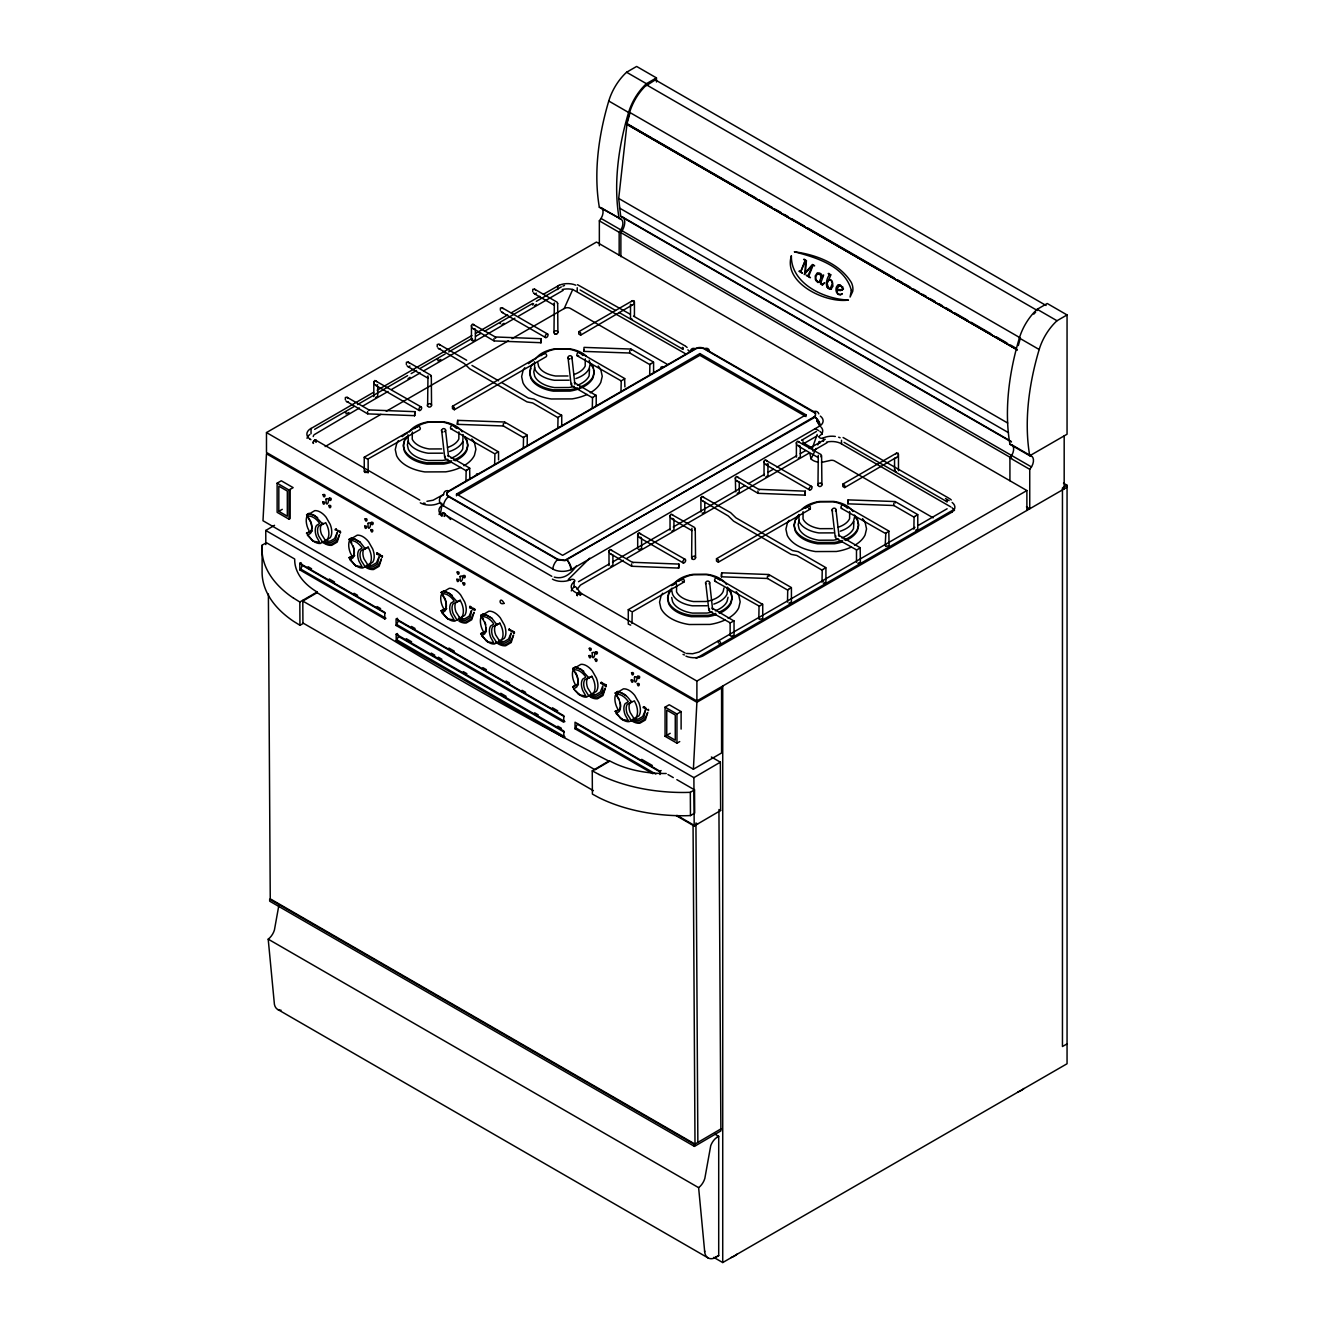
<?xml version="1.0" encoding="UTF-8"?>
<svg xmlns="http://www.w3.org/2000/svg" width="1329" height="1329" viewBox="0 0 1329 1329"><rect width="100%" height="100%" fill="white"/><g stroke="black" fill="none" stroke-linecap="round" stroke-linejoin="round"><path stroke-width="1.5" d="M704.586 1250.822L704.819 1252.815A16.878 9.735 -60 0 0 713.191 1258.463L718.707 1255.589L718.707 1136.312L715.118 1134.235M335.174 530.038C335.838 528.543 334.36 529.822 336.37 529.208M337.566 531.151L336.171 529.025M338.197 531.284L338.015 530.304M340.374 531.45L340.39 532.613L339.526 531.019M340.374 532.929L340.523 531.965M378.2 554.093L377.386 553.362M379.247 555.406L378.848 554.808M379.197 554.343L378.798 553.645M380.459 556.103L380.044 554.359L380.194 555.588M382.154 557.05L382.436 555.854L381.489 556.02M382.27 557.117L382.387 555.971M469.984 606.24L469.685 607.702L470.001 606.838M471.513 608.25L470.15 606.705M471.579 607.203L471.463 608.283M474.985 609.646L474.104 609.479M474.902 610.277L474.885 609.114M509.439 629.016L509.19 630.461L509.157 628.85M509.456 629.614L510.319 630.328M510.868 629.896L510.951 631.375M512.329 630.727L512.263 631.84M513.359 631.275L514.356 633.053M514.306 633.484L514.456 632.222M601.256 682.608L600.941 683.488L601.19 682.342M604.147 684.202L604.064 684.834M606.389 686.644L605.476 685.05M618.068 691.927L617.852 693.273L617.952 691.744L615.177 693.057L619.364 699.652M643.518 706.629L643.352 707.925L643.651 706.679M644.449 707.128L645.479 709.121M645.196 708.905L645.196 707.443M646.691 709.819L646.077 708.191M647.838 709.503L648.402 710.434M648.535 710.517L648.519 709.354M693.389 769.225L696.894 702.26L721.581 688.023L721.581 752.962L693.389 769.225L262.992 520.735L266.481 453.77L696.894 702.26M495.601 338.314L495.352 337.001L472.493 324.11L471.446 325.539L471.446 339.958M504.937 423.353L504.688 422.041L527.231 435.048L527.231 445.365M631.292 350.407L631.042 349.095L653.586 362.103L653.586 372.402M895.43 502.894L895.181 501.581L917.774 514.622L917.774 529.058L915.747 530.221M261.946 548.013L262.178 545.156L266.398 542.681L294.706 559.027A79.956 46.482 -0.3 0 0 317.099 592.003L317.149 592.651A3718.343 2161.702 -0.3 0 0 609.363 761.367L595.027 769.773L302.796 601.057L317.149 592.651M804.776 274.355L805.656 261.148M805.391 273.159L806.437 260.484M584.079 349.76L583.747 351.388L629.896 353.032M1011.485 441.992L620.709 216.378L618.699 198.453L627.022 123.614L630.046 112.799M417.638 427.124C418.17 424.333 421.526 428.254 419.898 429.599L367.635 459.186M543.993 354.162C544.525 351.371 547.897 355.308 546.269 356.654L454.335 409.731L452.458 408.634L452.458 406.292L544.375 353.215M802.616 273.109L799.526 271M805.673 260.351L804.228 259.205M810.457 277.645L806.836 275.219M809.909 277.578L808.514 276.764L813.099 265.219L814.627 265.783L812.451 264.521L804.809 273.409M822.751 284.738L820.525 284.024L820.807 281.133M822.701 284.389L820.774 283.26C821.638 279.97 825.874 269.853 821.92 278.126M821.339 278.359L821.156 275.12L817.318 272.877L815.242 275.95L815.391 279.605L817.983 282.545L820.242 281.366M830.093 274.455L828.731 273.342M837.253 289.622L837.486 292.28M842.603 289.705L836.722 289.539L839.38 285.303M476.347 474.387L477.061 473.705M633.385 304.341L580.657 335.141L578.763 334.061L578.763 331.718L632.554 300.67L634.199 300.769L634.132 303.062M897.424 456.794L844.696 487.577L842.802 486.497L842.802 484.155L896.593 453.106L898.238 453.206L898.171 455.498M466.994 470.034L465.947 470.616L445.281 458.688L445.281 456.345M596.206 405.528L596.206 395.228L592.302 397.653L571.653 385.726L571.653 383.383M574.842 384.064L571.919 357.202M730.352 622.952L709.42 611.174L709.42 608.832M712.61 609.513L709.636 582.634M856.707 549.99L835.775 538.228L835.775 535.886M427.622 405.461L427.971 375.858M431.244 376.572L430.729 375.11L408.169 362.086L406.441 362.252L406.358 364.545M553.977 332.499L554.326 302.912M557.599 303.627L557.084 302.165L534.524 289.124L532.796 289.307L532.713 291.599M691.628 557.881L691.911 528.244M670.032 530.038L670.032 515.602L671.062 514.173L694.685 527.497L694.685 529.839M817.983 484.919L818.282 455.299M796.387 457.076L796.387 442.657L797.433 441.228L821.04 454.551L821.04 456.894M609.031 565.573L608.981 550.854L610.028 549.425L633.185 562.798M637.687 548.711L637.687 534.291L638.717 532.863L685.249 559.409A2.027 1.179 -60 0 1 684.601 562.549A2.027 1.179 -60 0 1 682.857 561.536A2.027 1.179 -60 0 1 685.249 559.409M700.948 511.931L700.865 497.81L701.895 496.381L730.618 512.645L735.95 517.828L792.533 550.571L798.181 551.651L825.924 567.666L825.924 582.085L823.382 583.232M735.651 491.747L735.352 477.892L736.382 476.463L759.54 489.836M764.042 475.749L764.042 461.329L765.072 459.9L811.604 486.447A2.027 1.179 -60 0 1 810.972 489.587A2.027 1.179 -60 0 1 809.211 488.574A2.027 1.179 -60 0 1 811.604 486.447M313.245 436.543L313.494 435.63M373.831 396.64L373.781 381.921L374.828 380.493L421.243 406.99A2.027 1.179 -60 0 1 420.612 410.129A2.027 1.179 -60 0 1 418.851 409.116A2.027 1.179 -60 0 1 421.243 406.99M577.085 589.345L580.457 585.092L623.351 560.323M278.924 904.966L274.422 930.001A11.33 6.545 -60 0 1 268.209 939.171L274.405 1004.309A16.878 9.735 -60 0 0 281.05 1010.223M768.976 576.354L768.827 574.543L791.419 587.584L791.419 602.004L788.878 603.15M404.481 441.394L403.335 446.212L404.365 451.029A31.68 18.29 0 0 0 427.024 464.12L443.72 464.054A32.826 18.955 0 0 0 451.511 462.16M408.069 434.782L408.302 441.793A27.693 15.981 0 0 0 428.104 453.222L442.69 453.172M408.402 440.663L407.388 444.883L408.302 449.086A27.693 15.981 0 0 0 428.104 460.515L442.69 460.465A28.69 16.563 0 0 0 447.89 459.319M412.322 431.975L412.239 439.185A23.689 13.672 0 0 0 429.184 448.969L441.66 448.92M530.836 368.449L529.69 373.266L530.736 378.084A31.68 18.29 0 0 0 553.379 391.158L570.075 391.091A32.826 18.955 0 0 0 593.033 377.835L594.179 373.017L593.498 369.811M534.424 361.82L534.673 368.847A27.693 15.981 0 0 0 554.459 380.277L569.045 380.21M534.756 367.718L533.76 371.921L534.673 376.14A27.693 15.981 0 0 0 554.459 387.57L569.045 387.503A28.69 16.563 0 0 0 574.244 386.357M676.611 584.561L676.527 591.77A23.689 13.672 0 0 0 693.472 601.555L705.948 601.505A24.553 14.17 0 0 0 723.126 591.588L723.989 587.983M728.043 597.253L727.046 601.456A28.69 16.563 0 0 1 715.367 610.825M809.909 453.638L811.072 458.954A11.928 6.894 0 0 0 818.415 462.193M795.257 521.101L794.094 525.919L795.141 530.736A31.68 18.29 0 0 0 817.8 543.81L834.496 543.76A32.826 18.955 0 0 0 842.287 541.867M798.845 514.489L799.078 521.5A27.693 15.981 0 0 0 818.88 532.929L833.466 532.879M799.178 520.37L798.164 524.59L799.078 528.792A27.693 15.981 0 0 0 818.88 540.222L833.466 540.172A28.69 16.563 0 0 0 838.649 539.009M819.212 441.776L819.113 442.158A2.475 1.429 0 0 0 819.843 443.188M803.098 511.682L803.015 518.891A23.689 13.672 0 0 0 819.96 528.676L832.436 528.626M854.53 517.081L853.517 521.3A28.69 16.563 0 0 1 840.277 531.218M625.677 123.73L1017.366 349.909L625.776 123.298M627.022 123.614L626.424 124.228L629.647 112.367A37.81 21.829 -60 0 1 644.864 86.584L655.313 79.89M1018.313 345.54L1019.891 339.859M300.985 569.227L302.115 565.257L300.952 562.616L299.806 563.297L299.839 569.892L384.795 618.949L385.942 618.267L300.985 569.227L299.839 569.892M396.125 625.477L396.075 618.882L563.712 715.666L563.762 722.262L396.125 625.477L398.401 620.842L397.221 618.201M652.954 773.76L575.075 728.807L577.351 724.155L660.53 772.182M641.591 538.561L641.591 548.628L638.601 549.658M673.936 519.888L673.936 529.955L671.909 531.118M767.946 463.588L767.946 475.666L765.919 476.845M730.651 636.01L730.219 634.93M896.444 471.878L894.782 471.346L895.181 469.968M894.035 505.518L847.769 503.824L848.151 499.887L894.982 501.548M367.535 472.376L364.761 472.426L364.545 471.081M475.367 329.808L475.367 339.875L472.36 340.922M504.056 323.312L502.03 324.492M503.326 423.602L503.326 425.944L523.327 437.49L526.998 435.231M629.697 350.64L629.697 352.982L649.682 364.528L650.728 363.963M767.464 576.105L767.464 578.447L787.499 590.01L788.546 589.445M893.836 503.143L893.836 505.485L913.87 517.064L914.9 516.483M367.635 411.508L367.635 413.851L346.005 401.042M457.658 420.346L457.392 424.333L457.724 420.363L504.488 422.007M493.989 338.546L493.989 340.888L472.36 328.097M630.86 349.062L584.029 347.384L583.813 351.271M631.574 563.895L631.574 566.237L609.895 553.412M757.929 490.933L757.929 493.275L736.266 480.45M805.308 491.165L804.975 495.136L805.308 491.165L759.092 489.354M396.208 640.811L398.484 636.441L397.321 633.534L396.175 634.199L396.208 640.811L563.845 737.595L563.812 730.983L396.175 634.199M541.252 338.712L540.969 342.699L541.252 338.712L495.152 336.968M339.759 531.417L339.377 532.48L340.207 531.367M377.702 553.063L377.071 554.243L376.788 552.881M381.539 555.522L381.157 556.585L381.672 555.605M474.154 608.998L473.938 610.111L473.905 608.499M605.991 684.8L605.06 685.864L605.16 684.285M617.935 693.373L618.566 692.21M376.987 554.127L377.37 552.764M513.609 631.773L513.393 632.886M605.11 685.847L605.409 684.767M336.303 529.906L336.353 529.889M378.217 553.728L377.885 554.708M644.449 707.427L644.482 707.792M815.541 413.385L703.805 348.696A6.363 3.671 0 0 0 696.08 348.73L448.122 491.88A6.363 3.671 0 0 0 448.056 496.348L557.864 559.791L565.008 560.688L815.242 416.21L815.541 413.385L813.697 411.608L703.805 348.215A6.363 3.671 0 0 0 696.08 348.264L448.886 490.899A9.021 5.382 58.3 0 0 443.653 493.906M602.718 684.053L601.904 682.458M472.675 608.964L472.991 607.968L472.792 609.047M602.851 684.136L602.951 683.305M604.197 684.186L604.33 685.349M606.041 685.963L606.157 684.9M806.254 275.468L807.733 276.316L812.617 265.252M798.945 271.249L800.423 272.096L805.092 260.6M802.068 273.043L800.673 272.246L805.075 261.398M812.65 448.388A4.153 2.392 0 0 0 812.351 448.122L817.185 434.467M829.529 274.704C826.356 278.126 823.764 289.772 831.456 289.041M827.851 282.014L830.974 274.654M512.064 338.646L564.177 308.561L572.733 289.489L684.817 353.348M811.072 458.954L816.106 448.438M817.784 444.933L819.461 441.427M377.602 384.745L376.173 385.576L374.695 384.48M409.963 366.056L408.518 366.887L407.039 365.807M536.318 293.111L535.354 293.975L533.411 292.862M351.537 538.195L352.7 538.61M814.262 417.173L815.524 415.761M768.627 574.51L721.73 572.799L721.414 574.427L721.464 576.803L767.664 578.48M721.464 576.803L721.73 572.799M848.101 499.854L847.902 503.741M457.392 424.333L503.525 425.978M678.903 564.077L678.621 568.081L678.903 564.077L632.737 562.3M804.975 495.136L758.128 493.325M414.897 411.658L414.615 415.661L414.897 411.658L368.797 409.913M644.499 707.111L643.635 707.078M842.021 289.955L843.217 288.775M824.678 283.011L822.169 284.971M843.483 288.941L840.41 290.636L836.689 289.855M824.495 282.745L822.119 284.622M345.175 412.621L346.138 411.924M437.058 359.578L438.005 358.88M471.546 339.676L472.493 338.961M500.452 322.831L500.186 323.695M599.346 245.749L599.346 220.847L601.306 218.056A9.17 5.299 -60 0 0 601.306 207.773L599.346 207.258A218.836 126.355 -60 0 1 608.765 101.021A39.438 22.759 -60 0 1 626.59 72.248L636.641 66.45L656.46 77.896L656.46 81.999M619.164 255.118L619.164 232.293L621.141 229.502A9.17 5.299 -60 0 0 621.141 219.219L599.346 207.258M620.876 256.696L620.876 232.608L622.487 230.183A11.811 6.828 -60 0 0 622.487 216.959L620.709 216.378M1009.924 480.733L1009.924 457.89L1011.901 455.099A9.17 5.299 -60 0 0 1011.901 444.833L1009.924 444.318A218.836 126.355 -60 0 1 1019.36 338.064A39.438 22.759 -60 0 1 1037.185 309.292L1047.235 303.494L1067.054 314.94L1067.054 434.218L1029.742 455.764L1009.924 444.318M1026.437 506.864L1029.742 508.774L1029.742 469.336L1031.719 466.545A9.17 5.299 -60 0 0 1031.719 456.262L1029.742 455.764A218.836 126.355 -60 0 1 1039.178 349.51A39.438 22.759 -60 0 1 1057.004 320.738L1067.054 314.94M709.055 583.846L709.37 583.481A2.077 1.678 -13.6 0 0 709.37 581.82L708.656 581.271A2.077 1.678 -13.6 0 0 706.53 581.421M835.426 510.884L835.725 510.519A2.077 1.678 -13.6 0 0 835.725 508.857L835.011 508.309A1.927 1.562 -13.6 0 0 833.067 508.475L832.353 509.14A2.077 1.678 -13.6 0 0 832.353 510.801L832.652 511.117M804.195 274.588L812.036 265.484M466.861 469.968L469.851 468.173L447.989 455.548L448.537 456.561L445.564 430.164M314.026 434.799L359.445 407.97M631.557 301.583L632.554 300.67M730.136 623.135L730.136 635.212M895.596 454.02L896.593 453.106M856.491 550.189L856.491 562.267M917.724 514.688L914.784 516.416M818.531 273.276C815.391 274.771 814.378 280.618 817.95 282.213L819.611 281.947M819.029 282.197L821.206 277.362L820.01 274.04L817.95 273.508M830.243 288.659L832.486 283.193L831.223 280.519L829.163 280.004L827.269 282.246L827.269 286.948L829.163 288.692L830.808 288.426M840.443 284.954C834.446 283.526 834.479 295.354 840.509 294.839L842.304 293.908M830.874 289.29L832.951 286.217L832.319 281.549A3.588 2.342 67.6 0 0 829.047 279.655L828.748 279.904M454.335 409.731L454.335 407.388L452.458 406.292M580.657 335.141L580.657 332.798L578.763 331.718M631.973 623.451L632.205 611.921L683.953 582.052C685.814 580.408 681.461 576.553 681.711 580.009M716.497 558.728L716.497 561.087L718.374 562.167L810.308 509.09L810.308 506.748L808.414 505.668L716.497 558.728L718.374 559.825L718.374 562.167M808.414 505.668L808.082 507.063M844.696 487.577L844.696 485.235L842.802 484.155M576.304 566.054C570.889 573.729 563.878 579.677 554.293 577.135M568.247 579.527L589.744 558.163M306.517 533.128L310.72 531.401A12.31 7.11 60 0 0 310.72 521.45L306.683 514.722L309.026 513.974L314.691 515.469L322.847 524.29L325.721 522.646L327.366 526.101A16.413 9.469 60 0 1 327.366 539.341L320.355 543.461A15.832 9.137 60 0 1 311.75 539.823L306.517 533.128L312.232 531.019M310.621 513.11L314.757 510.652A15.848 9.153 60 0 1 326.087 517.197L330.24 524.44A16.413 9.469 60 0 1 330.24 537.697L326.087 540.155M322.881 523.094L321.518 524.374A12.31 7.11 60 0 0 321.518 534.324L325.721 540.903M351.836 543.146L348.995 539.391L354.228 538.743L360.093 542.132L365.325 548.811L368.199 547.166L369.844 550.621A16.413 9.469 60 0 1 369.844 563.878L362.817 567.981A15.832 9.137 60 0 1 354.228 564.343L348.995 557.665L354.71 555.539M352.949 538.893L351.869 537.73L350.225 539.292A16.413 9.469 60 0 0 350.225 552.548L351.869 556.004M353.082 537.63L357.235 535.172A15.848 9.153 60 0 1 368.565 541.717L372.701 548.96A16.413 9.469 60 0 1 372.701 562.217L368.565 564.675M441.029 610.792L445.215 609.047A12.31 7.11 60 0 0 445.215 599.113L441.178 592.369L443.521 591.621L449.185 593.116L457.359 601.954L460.216 600.293L461.861 603.748A16.413 9.469 60 0 1 461.861 617.005L454.85 621.125A15.832 9.137 60 0 1 446.262 617.487L441.029 610.792L446.743 608.665M442.241 592.418L443.886 590.857L444.982 592.02M445.115 590.774L449.268 588.315A15.848 9.153 60 0 1 460.598 594.844L464.735 602.087A16.413 9.469 60 0 1 464.735 615.344L460.598 617.802M457.193 620.361L453.156 613.633A12.31 7.11 60 0 1 453.156 603.698L457.359 601.954M483.507 619.164L480.666 615.41L485.899 614.762L491.763 618.151L496.996 624.829L499.87 623.185L501.515 626.64A16.413 9.469 60 0 1 501.515 639.897L494.488 644A15.832 9.137 60 0 1 485.899 640.362L480.666 633.684L486.381 631.557M484.62 614.912L483.54 613.749L481.895 615.31A16.413 9.469 60 0 0 481.895 628.567L483.54 632.023M484.753 613.649L488.906 611.19A15.848 9.153 60 0 1 500.236 617.736L504.372 624.979A16.413 9.469 60 0 1 504.372 638.236L500.236 640.694M573.829 669.75L572.699 668.537L575.307 667.607L580.856 669.135L589.029 677.973L591.887 676.311L593.531 679.767A16.413 9.469 60 0 1 593.531 693.024L586.521 697.144A15.832 9.137 60 0 1 577.932 693.505L575.191 690.598M576.653 668.038L575.557 666.892L573.912 668.437A16.413 9.469 60 0 0 573.929 681.694L575.557 685.149L578.414 684.684M576.786 666.793L580.939 664.334A15.848 9.153 60 0 1 592.269 670.863L596.405 678.106A16.413 9.469 60 0 1 596.405 691.362L592.269 693.821M616.39 692.974L618.035 691.412L619.131 692.559M619.264 691.313L623.417 688.854A15.848 9.153 60 0 1 634.73 695.383L638.884 702.642A16.413 9.469 60 0 1 638.884 715.882L634.73 718.341M631.524 701.297L630.179 702.576A12.31 7.11 60 0 0 630.179 712.51L634.365 719.105L636.01 717.544A16.413 9.469 60 0 0 636.01 704.287L634.365 700.832L627.305 704.237A12.31 7.11 60 0 0 627.305 714.171L631.491 720.767L634.365 719.105M631.491 720.767L628.999 721.664A15.832 9.137 60 0 1 620.41 718.025L615.177 711.331L619.131 709.769M475.068 328.795L473.34 328.961M641.292 537.547L638.601 536.85M673.637 518.875L670.946 518.16M767.647 464.585L764.956 463.887M800.008 445.913L797.3 445.215M660.795 367.302L662.39 366.571M442.59 504.455A2.492 1.445 0 0 1 441.859 505.469L440.829 506.332A13.689 7.908 0 0 0 441.71 515.12L442.956 515.918M816.438 431.427L801.553 440.331M716.796 1137.408L718.707 1136.312L715.849 1138.156A11.164 6.446 -60 0 0 710.716 1145.748L704.819 1178.491A11.33 6.545 -60 0 1 698.622 1187.661L704.702 1251.818M818.083 420.861L818.348 420.662A8.938 5.947 51 0 0 815.042 417.19L565.008 560.207L557.864 559.326L448.072 495.867A6.363 3.671 0 0 1 448.122 491.414L448.886 491.381M571.42 569.476A9.12 4.901 63.2 0 0 569.892 564.144A8.954 4.818 63.2 0 0 567.217 560.273L566.586 559.675L567.732 560.971A8.954 4.253 67.6 0 1 569.56 564.293A9.12 4.319 67.6 0 1 570.905 569.709L820.226 425.762A13.722 7.924 0 0 0 820.358 416.11M466.163 470.433L465.947 480.683M469.635 468.356L469.851 478.49M498.325 451.794L452.956 425.297M523.543 437.307L523.327 447.557M558.047 417.389L557.815 427.639M437.872 347.999L464.336 363.598L469.652 368.764L527.015 401.89L532.663 402.953L557.815 417.572L561.735 415.13L561.735 425.446M592.535 397.471L592.302 407.721M595.99 395.411L574.344 382.602L574.909 383.616M621.224 380.908L620.992 391.158M621.906 380.443L624.912 378.665L579.311 352.335M649.898 364.345L649.682 374.595M653.37 362.285L650.595 363.88M733.807 620.892L712.111 608.051L712.676 609.064M759.042 606.389L758.826 618.649L759.44 617.835M759.739 605.924L762.73 604.147L762.73 618.566L759.341 619.43M787.732 589.827L787.499 602.087M791.187 587.767L788.429 589.362M822.236 569.908L822.003 582.168M825.691 567.848L822.917 569.443M860.179 547.93L860.395 562.184L857.869 563.33M885.812 533.294L885.18 545.704L885.812 544.89M886.094 532.979L889.101 531.185L843.4 504.804M914.086 516.865L913.87 529.141M444.584 431.676L445.298 431.011A2.077 1.678 -13.7 0 0 445.298 429.35L444.584 428.802A2.077 1.678 -13.7 0 0 442.441 428.951M570.938 358.73L571.653 358.066A2.077 1.678 -13.7 0 0 571.653 356.405L570.938 355.856A1.927 1.562 -13.7 0 0 568.995 356.006L568.28 356.67A2.077 1.678 -13.7 0 0 568.28 358.332L568.995 358.88M556.917 333.795L557.632 333.164A2.093 1.694 -8 0 0 557.632 331.502L556.917 330.938A1.91 1.545 -8 0 0 554.957 331.021L554.243 331.669A2.093 1.694 -8 0 0 554.243 333.313L554.957 333.895M373.599 392.288L309.79 429.217A13.722 7.924 0 0 0 309.657 438.886M443.537 494.637L442.291 495.451A13.722 7.924 0 0 0 441.311 496.332M952.013 512.114L702.692 656.061A13.722 7.924 0 0 1 685.963 656.144M495.551 453.405L498.541 451.611L498.541 459.851M731.05 622.487L734.04 620.709L734.04 635.129L731.515 636.275M857.404 549.541L860.312 547.781L838.483 535.105L839.031 536.102L835.991 509.671M676.843 779.641L694.535 789.858L694.685 813.115L690.465 815.591L685.515 815.74A130.176 75.687 -0.3 0 1 599.113 797.749L592.385 794.094L592.252 770.837L609.363 760.703A79.956 46.482 -0.3 0 0 666.228 773.495M842.154 293.576L840.41 294.523L837.818 293.692M601.323 682.458L602.187 682.84M602.486 682.89L601.755 683.887M265.833 544.574L265.75 530.47L274.555 525.304M293.543 598.1L299.822 602.004L317.133 591.986M823.05 569.526L822.003 570.091L796.785 555.456L791.12 554.359L733.625 521.167L728.292 515.984L701.778 500.368M660.015 774.541L659.981 771.252L661.144 770.571M720.351 762.165L720.634 810.507L694.187 826.007L693.888 777.648L720.351 762.165L711.38 756.998M598.98 774.491A130.176 75.687 -0.3 0 0 685.382 792.466L690.316 792.333L694.535 789.858M718.939 810.823L720.883 1130.913L694.436 1146.395L694.419 1144.419L720.883 1128.936M619.164 218.704A218.836 126.355 -60 0 1 628.584 112.467A39.438 22.759 -60 0 1 646.426 83.694L656.46 77.896M1067.054 487.245L696.894 700.948L266.481 452.441L266.481 432.573L596.472 242.061L1026.885 490.551L1026.885 510.436M377.17 390.228L471.911 335.539M475.483 333.463L507.645 314.89M511.233 312.83L539.823 296.317M543.395 294.257L559.11 285.286M314.624 429.333L353.946 406.624M357.534 404.564L407.588 375.658M411.159 373.599L416.525 370.509M420.097 368.432L445.132 353.996M448.704 351.919L471.945 338.513M475.533 336.436L480.882 333.346M484.47 331.286L532.73 303.411M536.318 301.351L561.336 286.898M363.033 405.91L388.035 391.457M391.623 389.397L420.213 372.901M423.785 370.824L514.904 318.212M518.476 316.152L563.164 290.37M325.156 446.561L380.875 414.382M386.257 411.276L508.475 340.722M277.13 483.175L281.283 480.782L293.161 487.643L289.024 490.036L277.13 483.175L277.13 512.329L289.024 519.207L290.171 518.543L290.171 489.388M364.246 471.645L364.246 457.226L418.02 426.177M278.824 511.333L287.33 516.233L287.33 491.049L278.824 486.148L278.824 511.333L282.28 509.339M306.517 514.871L309.391 513.21L307.747 514.772A16.413 9.469 60 0 0 307.747 528.028L309.391 531.484M348.995 539.391L351.869 537.73M443.62 494.405L433.104 500.219L426.925 501.315M456.512 495.833L456.512 494.072L699.885 353.58L805.972 414.831L805.972 416.575L699.885 355.325L458.306 494.803M441.029 592.518L443.886 590.857M805.972 414.831L562.616 555.339L456.512 494.072M480.666 615.41L483.54 613.749M802.666 444.218L817.069 435.895M578.514 581.703L608.898 564.144M612.486 562.084L669.7 529.058M673.271 526.998L744.788 485.7M748.36 483.64L764.441 474.353M768.029 472.277L773.395 469.187M776.967 467.127L796.636 455.764M800.208 453.704L805.573 450.614M809.145 448.537L825.243 439.251M626.923 558.263L809.178 453.039M812.75 450.98L827.053 442.723M630.677 625.128L628.285 624.082L628.285 609.662L682.059 578.613M572.699 668.537L575.557 666.892M574.41 689.452L572.699 686.811L575.557 685.149M615.177 693.057L618.035 691.412M914.967 527.331L698.904 652.074L692.675 653.735L686.545 653.436M918.538 525.271L947.128 508.758M696.23 658.32L953.89 509.555A13.788 7.957 0 0 1 954.471 510.535M266.481 432.573L696.894 681.063L1026.885 490.551M679.734 741.582L676.959 743.177L665.065 736.299L665.065 707.144L669.218 704.752L681.112 711.613L681.112 729.106M713.756 1257.367L722.727 1262.55L1067.054 1063.748L1067.054 485.251L1062.452 487.893L1062.452 1046.521L1067.054 1043.88M665.065 707.144L676.959 714.022L681.112 711.613M665.065 736.299L666.211 735.651M666.759 735.302L675.265 740.203L675.265 715.019L666.759 710.118L666.759 735.302L670.215 733.309M714.47 1258.031L718.707 1255.589M759.44 606.24L715.002 581.271M262.178 545.156L262.095 571.271A130.176 75.687 -0.3 0 0 293.643 621.374L299.955 625.261L302.929 623.65L302.796 600.392M624.613 378.798L624.912 386.905M621.291 380.941L577.284 355.856M561.436 415.279L534.059 399.165L528.41 398.085L502.129 382.835M888.802 531.334L889.101 545.621L885.712 546.485M885.479 533.477L841.373 508.326M762.431 604.28L717.029 577.75M564.177 308.561L564.891 308.195A4.153 2.392 0 0 1 569.958 308.178L667.092 364.212M352.65 538.677L351.653 538.062M470.084 606.423L469.652 607.635M632.405 305.271L630.743 305.172M896.444 457.708L895.081 457.89M533.544 303.726L532.547 305.005M822.634 581.371L823.515 581.055M820.907 275.219L821.721 274.87L819.594 272.91M816.056 280.469L817.551 281.416M827.269 286.948L828.748 287.878M838.798 285.536L843.084 287.197M562.865 286.117L564.493 285.469M566.619 560.14L566.652 559.642M810.308 509.09L808.697 508.426M683.953 582.052L682.342 581.388M440.248 348.995L438.852 348.879M348.381 402.039L346.969 401.923M534.374 305.803L536.351 304.341M408.02 378.765L409.996 377.303M375.675 397.437L377.702 396.258L377.702 386.191M798.264 458.173L800.307 456.993L800.307 446.926M737.23 493.408L739.256 492.245L739.256 482.178M610.875 566.37L612.902 565.19L612.902 555.123M568.031 375.974L555.539 376.007A23.689 13.672 0 0 1 538.594 366.239L537.813 362.634M821.555 462.409L829.628 460.615A4.153 2.392 0 0 1 834.247 460.764L933.157 517.828M706.978 605.758L692.392 605.808A27.693 15.981 0 0 1 672.59 594.379L671.677 590.176M494.189 340.922L540.969 342.699M367.834 413.884L414.615 415.661M631.773 566.27L678.621 568.081M632.405 319.425L630.511 318.345L630.511 304.175M702.244 513.293L704.769 512.147L704.769 502.08M801.902 440.215L803.214 441.112M503.01 312.664L501.066 311.534M738.21 481.58L737.23 481.331M703.739 501.498L702.742 501.232M611.855 554.542L610.875 554.276M423.419 503.126L425.114 503.276M322.847 524.29L318.661 526.035A12.31 7.11 60 0 0 318.661 535.969L322.847 542.564M368.199 547.166L363.996 548.91A12.31 7.11 60 0 0 363.996 558.844L368.199 565.423M365.325 548.811L361.123 550.555A12.31 7.11 60 0 0 361.123 560.506L365.325 567.084M348.995 557.665L353.182 555.921A12.31 7.11 60 0 0 353.182 545.97M460.216 600.293L456.03 602.037A12.31 7.11 60 0 0 456.03 611.971L460.216 618.566M499.87 623.185L495.667 624.929A12.31 7.11 60 0 0 495.667 634.863L499.87 641.442M496.996 624.829L492.793 626.574A12.31 7.11 60 0 0 492.793 636.525L496.996 643.103M480.666 633.684L484.869 631.939A12.31 7.11 60 0 0 485.999 627.62M591.887 676.311L587.7 678.056A12.31 7.11 60 0 0 587.7 687.99L591.887 694.585M589.029 677.973L584.826 679.717A12.31 7.11 60 0 0 584.826 689.651L589.029 696.23M572.699 686.811L576.886 685.066A12.31 7.11 60 0 0 576.886 675.132L575.54 672.291M617.669 692.16C623.932 692.193 628.584 697.492 631.491 702.493M615.177 711.331L619.364 709.586A12.31 7.11 60 0 0 620.211 702.543M838.167 284.904L841.473 286.117L842.902 289.174M437.872 360.823L440.829 359.494M346.005 413.867L348.962 412.538M577.5 284.688L629.946 314.076M843.084 437.507L948.989 498.275M685.183 653.071L579.627 592.468M683.023 654.416L684.435 654.948M547.614 334.028A2.027 1.179 -60 0 0 545.206 336.154A2.027 1.179 -60 0 0 546.967 337.167A2.027 1.179 -60 0 0 547.614 334.028L502.179 307.796L500.452 307.979L500.368 310.272M466.662 360.259L439.002 344.277L437.274 344.46L437.191 346.753M368.997 409.947L347.118 397.321L345.39 397.487L345.324 399.796M313.544 541.302L319.641 542.315L316.518 536.733A13.971 8.057 60 0 1 316.518 525.453L319.641 523.493L318.628 521.998A14.237 8.223 60 0 0 308.444 516.117L307.431 516.449L310.554 522.015A13.971 8.057 60 0 1 310.554 533.294L307.431 535.255L313.544 541.302L311.75 539.823M356.006 565.822L362.119 566.835L358.996 561.253A13.971 8.057 60 0 1 358.996 549.99L362.119 548.013L361.106 546.518A14.237 8.223 60 0 0 350.922 540.637L349.909 540.969L353.032 546.535A13.971 8.057 60 0 1 353.032 557.815L349.909 559.775L356.006 565.822L354.228 564.343M448.039 618.949L454.153 619.962L451.013 614.397A13.971 8.057 60 0 1 451.029 603.117L454.153 601.157L453.139 599.645A14.237 8.223 60 0 0 442.956 593.764L441.926 594.096L445.065 599.678A13.971 8.057 60 0 1 445.065 610.941L441.926 612.918L448.039 618.949L446.262 617.487M487.677 641.841L493.79 642.854L490.667 637.272A13.971 8.057 60 0 1 490.667 626.009L493.79 624.032L492.777 622.537A14.237 8.223 60 0 0 482.593 616.656L481.58 616.988L484.703 622.553A13.971 8.057 60 0 1 484.703 633.833L481.58 635.794L487.677 641.841L485.899 640.362M579.71 694.967L585.823 695.981L582.7 690.415A13.971 8.057 60 0 1 582.7 679.136L585.823 677.175L584.81 675.68A14.237 8.223 60 0 0 574.626 669.799L573.596 670.115L576.736 675.697A13.971 8.057 60 0 1 576.736 686.977L573.596 688.937L579.71 694.967L577.932 693.505M622.188 719.487L628.301 720.501L625.162 714.936A13.971 8.057 60 0 1 625.162 703.656L628.301 701.695L627.271 700.2A14.237 8.223 60 0 0 617.088 694.319L616.075 694.635L619.214 700.217A13.971 8.057 60 0 1 619.198 711.497L616.075 713.457L622.188 719.487L620.41 718.025M551.817 576.321L447.208 516.017M950.899 506.964L840.111 443.105A13.722 7.924 0 0 0 826.522 442.125M440.497 497.262A13.722 7.924 0 0 0 442.158 505.12L554.193 569.776A13.722 7.924 0 0 0 570.889 569.692M420.296 502.827L421.692 503.541A13.722 7.924 0 0 0 438.371 503.458A2.492 1.445 0 0 1 441.859 503.425M552.432 579.128L553.828 579.826A13.722 7.924 0 0 0 570.523 579.743M419.748 500.086L315.721 440.098M592.252 770.837L599.014 774.475M654.599 79.474L1046.073 305.487M626.59 72.248L646.426 83.694M1037.185 309.292L1057.004 320.738M645.894 84.508L1037.368 310.521M628.933 111.952L1020.423 337.981M608.765 101.021L628.584 112.467M1019.36 338.064L1039.178 349.51M626.324 123.215L643.153 132.933M644.283 133.581L652.124 138.116M653.253 138.764L707.692 170.195M708.922 170.909L723.823 179.498M725.086 180.229L739.954 188.818M741.25 189.565L748.908 194.001M750.221 194.748L756.085 198.137M759.208 199.931L765.055 203.304M766.384 204.085L772.215 207.44M775.372 209.268L781.186 212.623M784.343 214.451L788.346 216.76M791.519 218.604L804.477 226.08M807.683 227.923L894.101 277.827M897.474 279.771L903.072 282.994M904.667 283.908L910.249 287.13M913.638 289.091L919.203 292.314M922.625 294.274L926.379 296.45M929.802 298.427L935.334 301.617M938.772 303.61L942.51 305.77M945.966 307.763L951.464 310.936M954.936 312.946L967.595 320.256M971.1 322.266L990.902 333.712M996.235 336.785L1007.033 343.015M1010.605 345.075L1016.004 348.198M625.71 123.447L1017.134 349.61M803.646 259.437L805.856 260.717M828.15 273.591L830.409 274.887M618.699 198.453L1007.681 423.021M619.53 208.088L1008.495 432.673M622.105 216.793L1011.087 441.361M601.057 207.656L620.876 219.102M1011.651 444.717L1031.47 456.163M1063.466 483.175L1067.054 485.251M601.057 218.454L620.876 229.9M622.105 230.797L1031.47 466.944M620.876 232.608L1011.651 458.223M599.346 220.847L619.164 232.293M1009.924 457.89L1029.742 469.336M633.484 316.119L684.817 345.756M945.517 498.558L949.105 500.618M580.125 289.988L615.526 310.438M619.065 312.481L683.089 349.361A2.027 1.246 -56.4 0 1 683.089 347.7L682.558 347.401A2.027 1.179 -60 0 0 682.558 349.062M844.048 442.358L947.261 501.88A2.027 1.246 -56.4 0 1 947.261 500.219L946.73 499.92A2.027 1.179 -60 0 0 946.73 501.565M815.159 428.602L818.747 430.662M802.799 442.557L811.737 447.723M534.374 293.726L554.326 305.255L553.761 304.225M798.264 446.079L818.282 457.641M502.03 312.398L545.571 337.549M765.919 464.768L809.577 489.969M471.978 365.425L498.591 380.792M408.02 366.671L427.971 378.2L427.406 377.187M671.909 519.041L691.911 530.587M375.675 385.36L419.216 410.495M450.93 428.802L494.936 453.903L494.637 464.103M639.565 537.713L683.222 562.915M364.246 457.226L367.12 458.87M628.285 609.662L631.159 611.323M364.711 470.732L368.283 472.808M580.574 595.375L573.978 591.455A13.722 7.924 0 0 1 574.111 581.82A2.558 1.479 0 0 0 574.826 580.773A2.475 1.429 0 0 0 572.334 579.328A2.558 1.479 0 0 0 570.54 579.76M311.75 514.223L317.614 517.612M354.228 538.743L360.093 542.132M446.262 591.87L452.126 595.259M485.899 614.762L491.763 618.151M577.932 667.889L583.796 671.278M620.41 692.426L626.258 695.798M265.75 530.47L693.888 777.648M308.029 566.702L311.567 568.746M329.276 578.962L334.576 582.036M354.046 593.282L357.584 595.326M377.054 606.556L380.592 608.599M411.492 626.441L415.063 628.501M448.953 648.07L454.302 651.16M482.826 667.623L486.397 669.683M506.017 681.013L509.572 683.073M522.064 690.283L525.636 692.343M552.382 707.776L557.731 710.865M641.674 759.341L652.29 765.471M667.989 774.541L673.305 777.598M299.806 563.297L384.745 612.337L384.795 618.949M659.981 771.252L575.042 722.195L575.075 728.807M302.115 565.257L385.294 613.267M398.401 620.842L564.244 716.58M718.939 809.527L720.634 810.507M397.271 624.813L564.908 721.597M576.221 728.126L655.861 774.109M406.242 638.684L411.591 641.774M431.211 653.087L434.766 655.147M438.337 657.207L441.909 659.267M463.306 671.627L466.878 673.687M500.751 693.256L506.1 696.33M534.64 712.809L538.212 714.869M557.815 726.199L561.386 728.259M398.484 636.441L564.343 732.179M397.354 640.129L564.991 736.914M697.625 823.98L695.931 823L697.858 1142.408M676.926 815.375L693.057 824.678L695.001 1144.086L270.252 898.853L268.392 593.98M676.262 815.657L694.187 826.007M302.929 622.985L593.365 790.655M694.419 1144.419L269.671 899.201L269.687 901.178L694.436 1146.395M268.209 939.171L698.622 1187.661M277.977 1009.608L708.39 1258.098M820.923 483.357L821.638 483.922A2.093 1.694 -7.9 0 1 821.638 485.583L820.923 486.231A1.91 1.562 -7.9 0 1 818.963 486.314L818.249 485.733A2.093 1.694 -7.9 0 1 818.249 484.088L818.963 483.44A2.093 1.694 -7.9 0 1 821.139 483.324M694.569 556.303L695.283 556.884A2.093 1.694 -7.9 0 1 695.283 558.545L694.569 559.177A1.91 1.562 -7.9 0 1 692.608 559.26L691.894 558.695M814.262 416.691L815.042 417.19A8.954 5.499 56.6 0 1 819.794 425.978M309.69 438.869L310.903 439.683M798.413 441.477L799.377 442.358M534.524 289.124L535.487 290.004M766.069 460.166L767.032 461.03M737.379 476.729L738.343 477.593M502.179 307.796L503.143 308.677M473.489 324.376L474.453 325.24M702.891 496.631L703.855 497.511M672.059 514.439L673.022 515.303M439.002 344.277L439.965 345.158M408.169 362.086L409.133 362.95M639.714 533.112L640.678 533.992M611.008 549.674L611.988 550.555M375.825 380.758L376.788 381.622M347.118 397.321L348.082 398.202M719.072 643.884C723.491 645.445 717.544 637.189 718.258 642.655M949.67 498.674L951.298 499.97M685.515 346.155L687.126 347.45M952.112 507.778L953.89 509.555M444.75 513.692L450.631 519.489M575.706 586.853L581.687 594.296M828.665 288.144L827.186 285.818M817.451 281.682L815.973 279.372M820.591 273.807L821.488 274.97M816.97 420.811L820.226 425.762A9.12 6.064 51 0 0 818.348 420.662M816.82 420.928L819.827 426.061M618.035 709.669L616.39 706.214A16.413 9.469 60 0 1 615.261 695.516M443.886 609.131L442.241 605.675A16.413 9.469 60 0 1 441.112 594.96M796.619 443.952L796.387 442.657M764.258 462.625L764.042 461.329M735.568 479.204L735.352 477.892M701.081 499.106L700.865 497.81M670.248 516.915L670.032 515.602M637.903 535.587L637.687 534.291M609.214 552.15L608.981 550.854M471.679 326.834L471.446 325.539M374.014 383.234L373.781 381.921M842.304 287.562L842.636 289.024M857.903 522.463L858.6 525.669L857.438 530.504A32.826 18.955 0 0 1 845.809 540.488M853.932 521.566L853.517 528.577A28.69 16.563 0 0 1 841.838 537.946M849.68 511.499L849.596 518.709A24.553 14.17 0 0 1 838.267 527.214M727.445 587.152L727.046 594.179A28.69 16.563 0 0 1 713.789 604.097M671.677 597.469L672.59 601.672A27.693 15.981 0 0 0 692.392 613.101L706.978 613.051A28.69 16.563 0 0 0 712.178 611.905M589.212 360.209L590.126 364.428L589.112 368.631A28.69 16.563 0 0 1 575.872 378.566M589.511 368.897L589.112 375.924A28.69 16.563 0 0 1 577.434 385.294M585.275 358.847L585.192 366.056A24.553 14.17 0 0 1 573.862 374.545M467.127 442.756L467.825 445.979L466.678 450.797A32.826 18.955 0 0 1 455.05 460.798M463.156 434.566L462.758 441.593A28.69 16.563 0 0 1 449.501 451.511M463.156 441.859L462.758 448.886A28.69 16.563 0 0 1 451.079 458.239M458.92 431.809L458.837 439.002A24.553 14.17 0 0 1 447.491 447.508M827.552 284.572L827.851 286.715M832.087 509.987L835.227 537.215M705.732 582.933L708.855 610.177M568.015 357.534L571.088 384.729M441.66 430.48L444.733 457.674M821.604 455.565L821.903 484.736M695.25 528.51L695.549 557.698M557.665 303.178L557.898 332.316M431.31 376.124L431.543 405.279M690.316 792.333L690.465 815.591M299.822 602.004L299.955 625.261M1064.18 435.879L1064.18 488.889M898.47 454.186L898.47 470.699M894.55 458.638L894.55 470.782M841.506 440.281L841.506 443.82M835.326 436.444A13.722 7.924 0 0 0 823.432 437.889L823.399 441.394M813.697 412.09L813.697 411.608A9.07 5.399 -58.4 0 1 818.83 413.884M722.727 686.03L722.727 1262.55M704.669 349.128L704.669 348.647A9.07 5.067 -61.6 0 1 709.221 350.142M699.885 353.58L699.885 355.325M696.894 681.063L696.894 700.948M695.2 349.162L695.2 348.696A9.021 5.034 61.6 0 0 690.698 350.225M676.959 714.022L676.959 743.177M634.431 301.749L634.431 316.202M577.218 287.695L577.218 291.234M574.078 581.803L574.078 587.119A13.722 7.924 0 0 0 571.32 590.907M557.864 559.791L557.864 559.326A9.07 5.067 -61.6 0 0 552.798 569.061M557.698 286.001L557.698 289.539M448.82 496.847L448.82 496.365A9.07 5.399 -58.4 0 0 443.421 505.917M441.859 505.469L440.829 511.632A13.722 7.924 0 0 0 439.085 514.556M368.15 459.485L368.15 471.562M311.036 428.403L311.036 433.703M289.024 490.036L289.024 519.207M690.299 351.504A9.021 5.034 61.6 0 1 690.465 350.823M293.493 598.133A130.176 75.687 -0.3 0 1 261.996 548.013M322.067 541.833A19.802 12.127 63.2 0 0 331.718 545.322L337.217 542.082L339.56 534.64L336.636 541.302L331.403 544.392A18.822 11.512 63.2 0 1 324.558 542.681M327.582 540.903A15.383 9.419 63.2 0 0 330.306 541.119L334.576 538.594L337.167 532.58L335.606 539.923L330.855 542.73A17.078 10.449 63.2 0 1 324.641 541.185M366.422 567.716A19.802 12.127 63.2 0 0 373.615 569.51L379.13 566.27L381.473 558.844L378.532 565.489L373.299 568.579A18.822 11.512 63.2 0 1 366.455 566.868M366.538 565.373A17.078 10.449 63.2 0 0 372.751 566.918L377.502 564.127L379.064 556.768L376.489 562.782L372.203 565.307A15.383 9.419 63.2 0 1 369.479 565.091M459.153 618.832A17.078 10.449 63.2 0 0 465.366 620.394L470.117 617.586L471.679 610.244L469.104 616.257L464.818 618.782A15.383 9.419 63.2 0 1 459.236 617.37M459.07 620.327A18.822 11.512 63.2 0 0 465.914 622.055L471.147 618.965L474.071 612.304L471.729 619.729L466.23 622.985A19.802 12.127 63.2 0 1 459.037 621.191M498.608 641.625A17.078 10.449 63.2 0 0 504.821 643.17L509.572 640.379L511.133 633.019L508.558 639.033L504.272 641.558A15.383 9.419 63.2 0 1 498.691 640.163M496.033 642.289A19.802 12.127 63.2 0 0 505.684 645.761L511.2 642.522L513.542 635.096L510.602 641.741L505.369 644.831A18.822 11.512 63.2 0 1 498.525 643.12M590.408 694.618A17.078 10.449 63.2 0 0 596.621 696.18L601.372 693.373L602.768 690.532L602.785 685.897L600.359 692.027L596.073 694.552A15.383 9.419 63.2 0 1 593.349 694.353M590.292 696.961A19.802 12.127 63.2 0 0 597.485 698.772L603.001 695.516L605.343 688.09L602.402 694.735L597.17 697.825A18.822 11.512 63.2 0 1 590.325 696.114M632.77 719.089A17.078 10.449 63.2 0 0 638.983 720.634L643.734 717.826L645.313 710.483L642.721 716.497L638.452 719.022A15.383 9.419 63.2 0 1 635.727 718.806M630.212 719.737A19.802 12.127 63.2 0 0 639.847 723.225L645.362 719.986L647.705 712.543L644.781 719.205L639.531 722.295A18.822 11.512 63.2 0 1 632.704 720.584M484.869 621.989A12.31 7.11 60 0 1 485.716 624.879M441.577 516.2A2.01 1.545 -32.6 0 1 442.607 513.941A2.01 1.545 -32.6 0 1 445.016 514.14A2.01 1.545 -32.6 0 1 444.401 516.433M441.029 515.17A2.01 1.545 -32.6 0 1 443.105 512.662A2.01 1.545 -32.6 0 1 444.484 514.821M842.005 508.376A2.027 1.179 -60 0 1 840.975 507.097A2.027 1.179 -60 0 1 842.503 504.837A2.027 1.179 -60 0 1 843.815 505.734M691.927 558.712A1.91 1.562 -7.9 0 1 691.927 557.2M692.608 556.585A1.91 1.562 -7.9 0 1 694.569 556.502M715.65 581.321A2.027 1.179 -60 0 1 714.603 580.042A2.027 1.179 -60 0 1 716.148 577.799A2.027 1.179 -60 0 1 717.461 578.68M705.782 583.763A2.077 1.678 -13.6 0 1 705.782 582.102M580.059 593.398A2.027 1.179 -60 0 0 578.248 592.834A2.027 1.179 -60 0 0 577.384 595.774A2.027 1.246 -56.9 0 1 578.414 592.684A2.027 1.246 -56.9 0 1 580.092 593.913M578.68 355.474A2.027 1.179 -60 0 1 576.919 355.325A2.027 1.179 -60 0 1 577.932 352.717A2.027 1.179 -60 0 1 579.693 352.866M556.884 333.828A2.093 1.694 -8 0 1 554.741 333.928M569.31 359.063A2.077 1.678 -13.7 0 1 568.795 358.913M428.387 406.89A2.093 1.694 -8 0 0 430.53 406.774L431.277 406.109A2.093 1.694 -8 0 0 431.277 404.465L430.563 403.883A2.093 1.694 -8 0 0 428.387 403.966M427.639 406.292A2.093 1.694 -8 0 1 427.639 404.631M451.943 428.702A2.027 1.179 -60 0 1 450.514 428.021A2.027 1.179 -60 0 1 451.694 425.562A2.027 1.179 -60 0 1 453.322 425.828M442.956 432.008A2.077 1.678 -13.7 0 1 442.441 431.875M441.71 431.31A2.077 1.678 -13.7 0 1 441.71 429.649M313.461 443.404A2.027 1.179 -60 0 1 314.707 440.198A2.027 1.246 -56.9 0 1 316.02 442.009M315.953 441.959A2.027 1.179 -60 0 0 314.707 440.198A2.027 1.246 -56.9 0 0 313.395 443.354M838.632 437.224A13.722 7.924 0 0 1 840.127 437.789M823.399 437.872A2.558 1.479 0 0 1 821.621 438.304A2.475 1.429 0 0 1 819.113 436.859M819.046 436.809A2.558 1.479 0 0 1 819.794 435.779A13.722 7.924 0 0 0 820.99 427.024M687.857 349.876A13.722 7.924 0 0 1 689.618 351.67M819.993 431.476A13.689 7.908 0 0 1 822.319 434.234M559.144 285.303A13.722 7.924 0 0 1 575.839 285.203M562.233 289.539A13.788 7.957 0 0 1 572.733 289.489M463.887 465.765A41.033 23.689 0 0 0 474.453 455.282L475.898 449.252L474.586 443.238A39.604 22.859 0 0 0 471.845 438.969M460.748 467.393A41.033 23.689 0 0 1 445.747 471.845L424.881 471.928A39.604 22.859 0 0 1 396.574 455.581L395.261 449.567L396.707 443.537A41.033 23.689 0 0 1 398.434 440.647M307.032 438.321A13.788 7.957 0 0 1 309.807 434.533M402.205 436.61A41.033 23.689 0 0 1 407.255 433.055M952.145 502.462A13.722 7.924 0 0 1 951.979 512.097M598.216 366.023A39.604 22.859 0 0 1 600.941 370.276L602.253 376.306L600.808 382.337A41.033 23.689 0 0 1 590.259 392.803M587.102 394.447A41.033 23.689 0 0 1 572.118 398.899L551.253 398.982A39.604 22.859 0 0 1 522.928 382.636L521.632 376.605L523.061 370.575A41.033 23.689 0 0 1 524.805 367.684M528.56 363.664A41.033 23.689 0 0 1 533.627 360.109M574.743 586.454A2.558 1.479 0 0 1 574.078 587.102M736.133 591.555A39.604 22.859 0 0 1 738.874 595.824L740.17 601.838L738.741 607.868A41.033 23.689 0 0 1 728.176 618.35M725.036 619.978A41.033 23.689 0 0 1 710.035 624.431L689.17 624.514A39.604 22.859 0 0 1 660.862 608.167L659.549 602.153L660.995 596.123A41.033 23.689 0 0 1 662.722 593.232M671.544 585.64A41.033 23.689 0 0 1 676.395 583.248M862.504 518.609A39.604 22.859 0 0 1 865.229 522.862L866.541 528.892L865.096 534.923A41.033 23.689 0 0 1 854.547 545.388M851.391 547.033A41.033 23.689 0 0 1 836.406 551.485L815.541 551.568A39.604 22.859 0 0 1 787.217 535.222L785.904 529.191L787.349 523.161A41.033 23.689 0 0 1 789.094 520.27M855.66 517.812A31.68 18.29 0 0 1 857.554 520.868M591.255 365.159A31.68 18.29 0 0 1 593.149 368.199M727.91 589.262A31.68 18.29 0 0 1 731.066 593.747L732.113 598.565L730.967 603.383A32.826 18.955 0 0 1 719.321 613.383M464.901 438.105A31.68 18.29 0 0 1 466.778 441.162M796.121 519.556A32.826 18.955 0 0 1 798.53 516.599M405.345 439.849A32.826 18.955 0 0 1 407.754 436.892M715.799 614.746A32.826 18.955 0 0 1 708.008 616.639L691.313 616.689A31.68 18.29 0 0 1 668.653 603.615L667.623 598.798L668.769 593.98A32.826 18.955 0 0 1 670.73 590.923M719.72 580.025A23.689 13.672 0 0 0 706.264 574.61L693.771 574.66A24.553 14.17 0 0 0 679.053 581.188M452.74 425.579A23.689 13.672 0 0 0 441.976 422.024L429.483 422.074A24.553 14.17 0 0 0 414.764 428.619M454.153 426.476A23.689 13.672 0 0 1 456.545 428.453M843.516 505.286A23.689 13.672 0 0 0 832.751 501.731L820.259 501.764A24.553 14.17 0 0 0 805.54 508.309M844.928 506.166A23.689 13.672 0 0 1 847.321 508.16M541.136 355.657A24.553 14.17 0 0 1 555.854 349.112L568.33 349.062A23.689 13.672 0 0 1 579.112 352.634M580.507 353.514A23.689 13.672 0 0 1 582.899 355.491M462.127 431.825A27.693 15.981 0 0 0 443.055 421.742L428.47 421.791A28.69 16.563 0 0 0 409.166 432.025M535.521 359.063A28.69 16.563 0 0 1 554.824 348.846L569.41 348.779A27.693 15.981 0 0 1 586.438 356.305M726.415 584.411A27.693 15.981 0 0 0 707.344 574.327L692.758 574.377A28.69 16.563 0 0 0 673.438 584.61M852.902 511.515A27.693 15.981 0 0 0 833.831 501.432L819.229 501.498A28.69 16.563 0 0 0 802.035 509.14M591.255 363.83A31.68 18.29 0 0 1 593.149 366.887L594.179 371.688L593.033 376.522A32.826 18.955 0 0 1 579.677 387.237M719.321 612.054A32.826 18.955 0 0 0 730.967 602.054L732.113 597.236L731.066 592.418A31.68 18.29 0 0 0 727.91 587.933M715.799 613.417A32.826 18.955 0 0 1 708.008 615.31L691.313 615.377A31.68 18.29 0 0 1 668.653 602.286L667.623 597.485L668.769 592.651A32.826 18.955 0 0 1 672.042 588.149M577.882 387.885A32.826 18.955 0 0 1 570.075 389.762L553.379 389.829A31.68 18.29 0 0 1 530.736 376.755L529.69 371.937L530.836 367.12A32.826 18.955 0 0 1 532.813 364.063M464.901 436.792A31.68 18.29 0 0 1 466.778 439.833L467.825 444.65L466.678 449.468A32.826 18.955 0 0 1 453.305 460.183M406.441 437.008A32.826 18.955 0 0 0 404.481 440.065L403.335 444.899L404.365 449.717A31.68 18.29 0 0 0 427.024 462.791L443.72 462.725A32.826 18.955 0 0 0 451.511 460.831M798.53 515.27A32.826 18.955 0 0 0 795.257 519.772L794.094 524.59L795.141 529.407A31.68 18.29 0 0 0 817.8 542.498L834.496 542.431A32.826 18.955 0 0 0 842.287 540.538M854.381 515.054A31.68 18.29 0 0 1 857.554 519.539L858.6 524.357L857.438 529.175A32.826 18.955 0 0 1 844.081 539.89M1033.812 314.126A37.81 21.829 -60 0 1 1035.64 312.199M737.014 1254.111A16.413 9.469 0 0 1 731.066 1257.55M1023.945 1088.451A16.413 9.469 0 0 1 1018.014 1091.89M851.341 290.403L850.095 297.048L852.703 291.4A10.831 7.044 67.3 0 0 851.391 282.562C839.546 263.341 815.823 254.587 794.343 251.779C815.956 257.444 845.011 265.966 851.341 290.403M326.037 499.089C325.688 511.715 331.801 495.783 326.037 499.089M368.017 523.327C367.668 535.952 373.781 520.021 368.017 523.327M460.1 576.487C459.751 589.129 465.864 573.181 460.1 576.487M592.236 652.772C591.887 665.414 598.017 649.482 592.236 652.772M634.498 677.175C634.149 689.784 640.179 673.803 634.498 677.175M791.37 255.849C790.788 283.625 824.279 299.208 848.4 300.055C826.007 303.427 782.947 283.31 791.37 255.849M323.097 494.637C323.778 500.435 327.1 493.192 323.097 494.637M328.911 505.518C329.575 511.316 332.898 504.09 328.911 505.518M365.076 518.858C365.757 524.656 369.08 517.43 365.076 518.858M370.874 529.756C371.555 535.554 374.878 528.311 370.874 529.756M457.159 572.035C457.841 577.833 461.163 570.59 457.159 572.035M462.974 582.916C463.638 588.714 466.961 581.487 462.974 582.916M589.295 648.319C589.976 654.117 593.299 646.891 589.295 648.319M595.11 659.201C595.791 664.998 599.097 657.772 595.11 659.201M631.557 672.723C632.239 678.521 635.544 671.278 631.557 672.723M637.355 683.604C638.036 689.402 641.359 682.176 637.355 683.604M504.073 603.416C497.627 605.609 500.053 594.993 504.073 603.416M322.731 501.93C323.329 507.711 326.768 500.601 322.731 501.93M329.293 498.176C329.891 503.957 333.33 496.847 329.293 498.176M364.694 526.151C365.292 531.949 368.748 524.822 364.694 526.151M371.273 522.413C371.871 528.194 375.31 521.084 371.273 522.413M456.777 579.328C457.392 585.109 460.831 577.999 456.777 579.328M463.356 575.573C463.954 581.371 467.393 574.261 463.356 575.573M588.93 655.612C589.528 661.393 592.967 654.283 588.93 655.612M595.492 651.874C596.09 657.656 599.545 650.545 595.492 651.874M631.175 680.016C631.773 685.797 635.229 678.687 631.175 680.016M637.754 676.262C638.352 682.043 641.791 674.933 637.754 676.262M470.782 607.22L470.632 608.2L470.831 607.187"/></g></svg>
